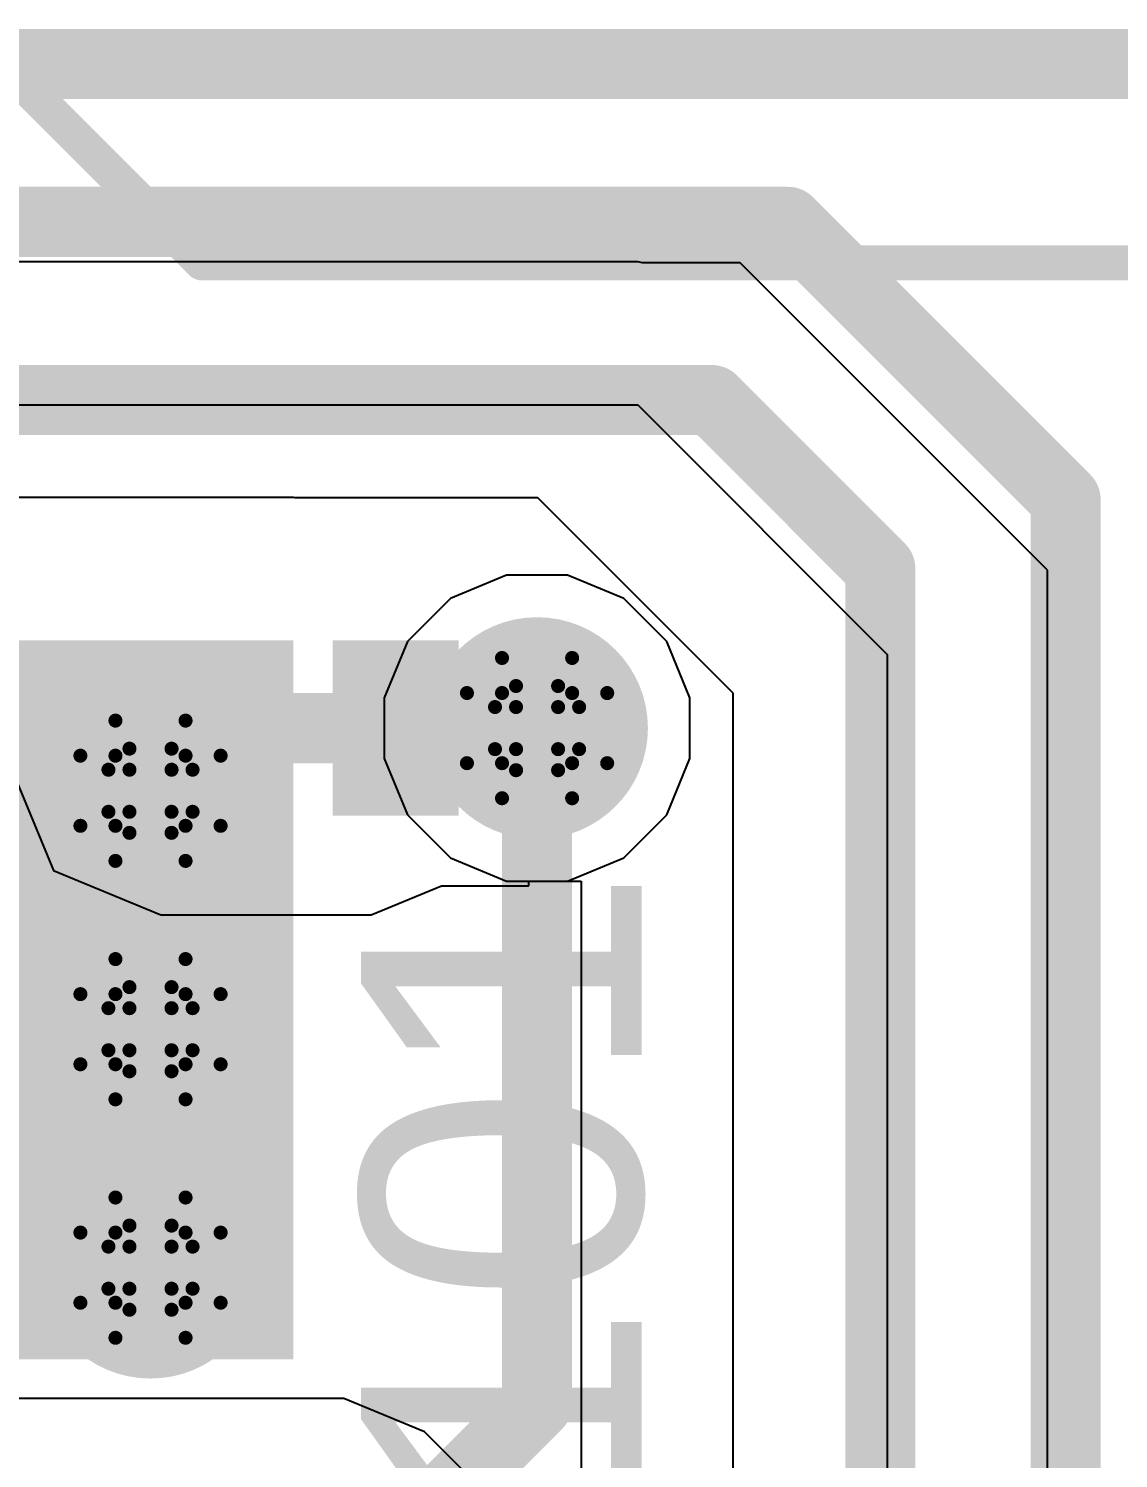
# Model space of a CAD drawing. Header units: inches. Extents: x -4 to 5258, y -4 to 5281.
# Drawn here: x 74.47 to 78.42, y 24.34 to 29.52 of the extents above; entities that cross this region are included whole.
import ezdxf

# ---------------------------------------------------------------- set-up
doc = ezdxf.new("R2010")
doc.units = ezdxf.units.IN
for name, color, linetype in [('Bottom Layer', 5, 'Continuous'), ('Bottom Solder', 6, 'Continuous'), ('Drill Drawing', 1, 'Continuous'), ('Layer 1', 16, 'Continuous'), ('Layer 2', 76, 'Continuous'), ('Top Layer', 1, 'Continuous'), ('Top Overlay', 2, 'Continuous'), ('Top Paste', 8, 'Continuous'), ('Top Solder', 216, 'Continuous'), ('Via Holes', 16, 'Continuous')]:
    doc.layers.add(name, color=color, linetype=linetype)
doc.styles.add('Arial', font='', dxfattribs={"height": 0.2})
doc.styles.get('Arial').set_extended_font_data('Arial')

# ---------------------------------------------------------------- blocks, each defined once
blk = doc.blocks.new('N___T___P___184')
at = {"layer": 'Top Layer'}
for points in [[(-0.6985, -0.3175), (-0.6985, 0.3175), (-0.2413, 0.3175), (-0.2413, -0.3175)], [(0.2413, -0.3175), (0.2413, 0.3175), (0.6985, 0.3175), (0.6985, -0.3175)], [(-0.381, -0.127), (0.381, -0.127), (0.381, 0.127), (-0.381, 0.127)]]:
    blk.add_hatch(color=1, dxfattribs=at).paths.add_polyline_path(points)
at = {"layer": 'Top Paste'}
for points in [[(-0.6985, -0.3175), (-0.6985, 0.3175), (-0.2413, 0.3175), (-0.2413, -0.3175)], [(0.2413, -0.3175), (0.2413, 0.3175), (0.6985, 0.3175), (0.6985, -0.3175)]]:
    blk.add_hatch(color=8, dxfattribs=at).paths.add_polyline_path(points)
blk = doc.blocks.new('SVZ1VM101E09E00RAXXX_261')
at = {"layer": 'Top Overlay'}
for points in [[(-3.302, -2.032, 0.127, 0.127, 0), (-2.032, -3.302, 0.127, 0.127, 0)], [(-2.032, -3.302, 0.127, 0.127, 0), (3.302, -3.302, 0.127, 0.127, 0)]]:
    blk.add_lwpolyline(points, format="xyseb", dxfattribs=at)
blk.add_lwpolyline([(-2.0638, -3.302, 0.0635, 0.0635, 1), (-2.0002, -3.302, 0.0635, 0.0635, 1)], format="xyseb", close=True, dxfattribs=at)
blk.add_lwpolyline([(-2.0638, -3.302, 0.0635, 0.0635, 1), (-2.0002, -3.302, 0.0635, 0.0635, 1)], format="xyseb", close=True, dxfattribs=at)

msp = doc.modelspace()

# ---------------------------------------------------------------- hatches: boundary and pattern name
at = {"layer": 'Bottom Layer'}
h = msp.add_hatch(color=5, dxfattribs=at)
edge = h.paths.add_edge_path()
edge.add_arc((76.3153, 26.9858), 0.3, 0, 360)
h = msp.add_hatch(color=5, dxfattribs=at)
edge = h.paths.add_edge_path()
edge.add_arc((74.9149, 26.7589), 0.3, 0, 360)
h = msp.add_hatch(color=5, dxfattribs=at)
edge = h.paths.add_edge_path()
edge.add_arc((74.9149, 25.8953), 0.3, 0, 360)
h = msp.add_hatch(color=5, dxfattribs=at)
edge = h.paths.add_edge_path()
edge.add_arc((74.9149, 25.0317), 0.3, 0, 360)
at = {"layer": 'Bottom Solder'}
h = msp.add_hatch(color=6, dxfattribs=at)
edge = h.paths.add_edge_path()
edge.add_arc((76.3153, 26.9858), 0.4016, 0, 360)
h = msp.add_hatch(color=6, dxfattribs=at)
edge = h.paths.add_edge_path()
edge.add_arc((74.9149, 26.7589), 0.4016, 0, 360)
h = msp.add_hatch(color=6, dxfattribs=at)
edge = h.paths.add_edge_path()
edge.add_arc((74.9149, 25.8953), 0.4016, 0, 360)
h = msp.add_hatch(color=6, dxfattribs=at)
edge = h.paths.add_edge_path()
edge.add_arc((74.9149, 25.0317), 0.4016, 0, 360)
at = {"layer": 'Layer 1'}
h = msp.add_hatch(color=16, dxfattribs=at)
edge = h.paths.add_edge_path()
edge.add_arc((76.3153, 26.9858), 0.3, 0, 360)
h = msp.add_hatch(color=16, dxfattribs=at)
edge = h.paths.add_edge_path()
edge.add_arc((74.9149, 26.7589), 0.3, 0, 360)
h = msp.add_hatch(color=16, dxfattribs=at)
edge = h.paths.add_edge_path()
edge.add_arc((74.9149, 25.8953), 0.3, 0, 360)
h = msp.add_hatch(color=16, dxfattribs=at)
edge = h.paths.add_edge_path()
edge.add_arc((74.9149, 25.0317), 0.3, 0, 360)
at = {"layer": 'Layer 2'}
h = msp.add_hatch(color=76, dxfattribs=at)
edge = h.paths.add_edge_path()
edge.add_arc((76.3153, 26.9858), 0.3, 0, 360)
h = msp.add_hatch(color=76, dxfattribs=at)
edge = h.paths.add_edge_path()
edge.add_arc((74.9149, 26.7589), 0.3, 0, 360)
h = msp.add_hatch(color=76, dxfattribs=at)
edge = h.paths.add_edge_path()
edge.add_arc((74.9149, 25.8953), 0.3, 0, 360)
h = msp.add_hatch(color=76, dxfattribs=at)
edge = h.paths.add_edge_path()
edge.add_arc((74.9149, 25.0317), 0.3, 0, 360)
at = {"layer": 'Top Layer'}
msp.add_hatch(color=1, dxfattribs=at).paths.add_polyline_path([(75.4327, 27.3033), (70.1927, 27.3033), (70.1927, 24.7002), (75.4327, 24.7002)])
h = msp.add_hatch(color=1, dxfattribs=at)
edge = h.paths.add_edge_path()
edge.add_arc((76.3153, 26.9858), 0.3, 0, 360)
h = msp.add_hatch(color=1, dxfattribs=at)
edge = h.paths.add_edge_path()
edge.add_arc((74.9149, 26.7589), 0.3, 0, 360)
h = msp.add_hatch(color=1, dxfattribs=at)
edge = h.paths.add_edge_path()
edge.add_arc((74.9149, 25.8953), 0.3, 0, 360)
h = msp.add_hatch(color=1, dxfattribs=at)
edge = h.paths.add_edge_path()
edge.add_arc((74.9149, 25.0317), 0.3, 0, 360)
at = {"layer": 'Top Solder'}
h = msp.add_hatch(color=216, dxfattribs=at)
edge = h.paths.add_edge_path()
edge.add_arc((76.3153, 26.9858), 0.4016, 0, 360)
h = msp.add_hatch(color=216, dxfattribs=at)
edge = h.paths.add_edge_path()
edge.add_arc((74.9149, 26.7589), 0.4016, 0, 360)
h = msp.add_hatch(color=216, dxfattribs=at)
edge = h.paths.add_edge_path()
edge.add_arc((74.9149, 25.8953), 0.4016, 0, 360)
h = msp.add_hatch(color=216, dxfattribs=at)
edge = h.paths.add_edge_path()
edge.add_arc((74.9149, 25.0317), 0.4016, 0, 360)
at = {"layer": 'Via Holes'}
h = msp.add_hatch(color=7, dxfattribs=at)
edge = h.paths.add_edge_path()
edge.add_arc((76.3153, 26.9858), 0.15, 0, 360)
h = msp.add_hatch(color=7, dxfattribs=at)
edge = h.paths.add_edge_path()
edge.add_arc((74.9149, 26.7589), 0.15, 0, 360)
h = msp.add_hatch(color=7, dxfattribs=at)
edge = h.paths.add_edge_path()
edge.add_arc((74.9149, 25.8953), 0.15, 0, 360)
h = msp.add_hatch(color=7, dxfattribs=at)
edge = h.paths.add_edge_path()
edge.add_arc((74.9149, 25.0317), 0.15, 0, 360)

# ---------------------------------------------------------------- linework, layer by layer
at = {"layer": 'Bottom Layer'}
for p, q in [((76.2051, 27.5398), (76.0014, 27.4555)), ((76.4255, 27.5398), (76.2051, 27.5398)), ((76.6291, 27.4555), (76.4255, 27.5398)), ((76.0014, 27.4555), (75.8456, 27.2996)), ((76.7849, 27.2996), (76.6291, 27.4555)), ((75.8456, 27.2996), (75.7613, 27.096)), ((76.8693, 27.096), (76.7849, 27.2996)), ((75.7613, 27.096), (75.7613, 26.8756)), ((76.8693, 26.8756), (76.8693, 27.096)), ((75.7613, 26.8756), (75.8456, 26.672)), ((76.7849, 26.672), (76.8693, 26.8756)), ((75.8456, 26.672), (76.0014, 26.5161)), ((76.6291, 26.5161), (76.7849, 26.672)), ((76.0014, 26.5161), (76.2051, 26.4318)), ((76.4255, 26.4318), (76.6291, 26.5161)), ((76.2051, 26.4318), (76.4255, 26.4318))]:
    msp.add_line(p, q, dxfattribs=at)
at = {"layer": 'Drill Drawing'}
for points in [[(76.1883, 27.1128, 0.0508, 0.0508, 0), (76.1883, 27.2398, 0.0508, 0.0508, 0)], [(76.1883, 27.2398, 0.0508, 0.0508, 0), (76.4423, 27.2398, 0.0508, 0.0508, 0)], [(76.4423, 27.1128, 0.0508, 0.0508, 0), (76.4423, 27.2398, 0.0508, 0.0508, 0)], [(76.0613, 26.8588, 0.0508, 0.0508, 0), (76.0613, 27.1128, 0.0508, 0.0508, 0)], [(76.0613, 27.1128, 0.0508, 0.0508, 0), (76.1883, 27.1128, 0.0508, 0.0508, 0)], [(76.2391, 27.062, 0.0508, 0.0508, 0), (76.2391, 27.1382, 0.0508, 0.0508, 0)], [(76.2391, 27.1382, 0.0508, 0.0508, 0), (76.3915, 27.1382, 0.0508, 0.0508, 0)], [(76.3915, 27.062, 0.0508, 0.0508, 0), (76.3915, 27.1382, 0.0508, 0.0508, 0)], [(76.4423, 27.1128, 0.0508, 0.0508, 0), (76.5693, 27.1128, 0.0508, 0.0508, 0)], [(76.5693, 26.8588, 0.0508, 0.0508, 0), (76.5693, 27.1128, 0.0508, 0.0508, 0)], [(76.1629, 26.9096, 0.0508, 0.0508, 0), (76.1629, 27.062, 0.0508, 0.0508, 0)], [(76.1629, 27.062, 0.0508, 0.0508, 0), (76.2391, 27.062, 0.0508, 0.0508, 0)], [(76.3915, 27.062, 0.0508, 0.0508, 0), (76.4677, 27.062, 0.0508, 0.0508, 0)], [(76.4677, 26.9096, 0.0508, 0.0508, 0), (76.4677, 27.062, 0.0508, 0.0508, 0)], [(74.7879, 26.8859, 0.0508, 0.0508, 0), (74.7879, 27.0129, 0.0508, 0.0508, 0)], [(74.7879, 27.0129, 0.0508, 0.0508, 0), (75.0419, 27.0129, 0.0508, 0.0508, 0)], [(75.0419, 26.8859, 0.0508, 0.0508, 0), (75.0419, 27.0129, 0.0508, 0.0508, 0)], [(74.8387, 26.8351, 0.0508, 0.0508, 0), (74.8387, 26.9113, 0.0508, 0.0508, 0)], [(74.8387, 26.9113, 0.0508, 0.0508, 0), (74.9911, 26.9113, 0.0508, 0.0508, 0)], [(74.9911, 26.8351, 0.0508, 0.0508, 0), (74.9911, 26.9113, 0.0508, 0.0508, 0)], [(76.1629, 26.9096, 0.0508, 0.0508, 0), (76.2391, 26.9096, 0.0508, 0.0508, 0)], [(76.2391, 26.8334, 0.0508, 0.0508, 0), (76.2391, 26.9096, 0.0508, 0.0508, 0)], [(76.3915, 26.9096, 0.0508, 0.0508, 0), (76.4677, 26.9096, 0.0508, 0.0508, 0)], [(76.3915, 26.8334, 0.0508, 0.0508, 0), (76.3915, 26.9096, 0.0508, 0.0508, 0)], [(74.6609, 26.6319, 0.0508, 0.0508, 0), (74.6609, 26.8859, 0.0508, 0.0508, 0)], [(74.6609, 26.8859, 0.0508, 0.0508, 0), (74.7879, 26.8859, 0.0508, 0.0508, 0)], [(75.0419, 26.8859, 0.0508, 0.0508, 0), (75.1689, 26.8859, 0.0508, 0.0508, 0)], [(75.1689, 26.6319, 0.0508, 0.0508, 0), (75.1689, 26.8859, 0.0508, 0.0508, 0)], [(76.0613, 26.8588, 0.0508, 0.0508, 0), (76.1883, 26.8588, 0.0508, 0.0508, 0)], [(76.1883, 26.7318, 0.0508, 0.0508, 0), (76.1883, 26.8588, 0.0508, 0.0508, 0)], [(76.4423, 26.8588, 0.0508, 0.0508, 0), (76.5693, 26.8588, 0.0508, 0.0508, 0)], [(76.4423, 26.7318, 0.0508, 0.0508, 0), (76.4423, 26.8588, 0.0508, 0.0508, 0)], [(74.7625, 26.6827, 0.0508, 0.0508, 0), (74.7625, 26.8351, 0.0508, 0.0508, 0)], [(74.7625, 26.8351, 0.0508, 0.0508, 0), (74.8387, 26.8351, 0.0508, 0.0508, 0)], [(74.9911, 26.8351, 0.0508, 0.0508, 0), (75.0673, 26.8351, 0.0508, 0.0508, 0)], [(75.0673, 26.6827, 0.0508, 0.0508, 0), (75.0673, 26.8351, 0.0508, 0.0508, 0)], [(76.2391, 26.8334, 0.0508, 0.0508, 0), (76.3915, 26.8334, 0.0508, 0.0508, 0)], [(76.1883, 26.7318, 0.0508, 0.0508, 0), (76.4423, 26.7318, 0.0508, 0.0508, 0)], [(74.7625, 26.6827, 0.0508, 0.0508, 0), (74.8387, 26.6827, 0.0508, 0.0508, 0)], [(74.8387, 26.6065, 0.0508, 0.0508, 0), (74.8387, 26.6827, 0.0508, 0.0508, 0)], [(74.9911, 26.6827, 0.0508, 0.0508, 0), (75.0673, 26.6827, 0.0508, 0.0508, 0)], [(74.9911, 26.6065, 0.0508, 0.0508, 0), (74.9911, 26.6827, 0.0508, 0.0508, 0)], [(74.6609, 26.6319, 0.0508, 0.0508, 0), (74.7879, 26.6319, 0.0508, 0.0508, 0)], [(74.7879, 26.5049, 0.0508, 0.0508, 0), (74.7879, 26.6319, 0.0508, 0.0508, 0)], [(74.8387, 26.6065, 0.0508, 0.0508, 0), (74.9911, 26.6065, 0.0508, 0.0508, 0)], [(75.0419, 26.6319, 0.0508, 0.0508, 0), (75.1689, 26.6319, 0.0508, 0.0508, 0)], [(75.0419, 26.5049, 0.0508, 0.0508, 0), (75.0419, 26.6319, 0.0508, 0.0508, 0)], [(74.7879, 26.5049, 0.0508, 0.0508, 0), (75.0419, 26.5049, 0.0508, 0.0508, 0)], [(74.7879, 26.0223, 0.0508, 0.0508, 0), (74.7879, 26.1493, 0.0508, 0.0508, 0)], [(74.7879, 26.1493, 0.0508, 0.0508, 0), (75.0419, 26.1493, 0.0508, 0.0508, 0)], [(75.0419, 26.0223, 0.0508, 0.0508, 0), (75.0419, 26.1493, 0.0508, 0.0508, 0)], [(74.6609, 25.7683, 0.0508, 0.0508, 0), (74.6609, 26.0223, 0.0508, 0.0508, 0)], [(74.6609, 26.0223, 0.0508, 0.0508, 0), (74.7879, 26.0223, 0.0508, 0.0508, 0)], [(74.8387, 25.9715, 0.0508, 0.0508, 0), (74.8387, 26.0477, 0.0508, 0.0508, 0)], [(74.8387, 26.0477, 0.0508, 0.0508, 0), (74.9911, 26.0477, 0.0508, 0.0508, 0)], [(74.9911, 25.9715, 0.0508, 0.0508, 0), (74.9911, 26.0477, 0.0508, 0.0508, 0)], [(75.0419, 26.0223, 0.0508, 0.0508, 0), (75.1689, 26.0223, 0.0508, 0.0508, 0)], [(75.1689, 25.7683, 0.0508, 0.0508, 0), (75.1689, 26.0223, 0.0508, 0.0508, 0)], [(74.7625, 25.8191, 0.0508, 0.0508, 0), (74.7625, 25.9715, 0.0508, 0.0508, 0)], [(74.7625, 25.9715, 0.0508, 0.0508, 0), (74.8387, 25.9715, 0.0508, 0.0508, 0)], [(74.9911, 25.9715, 0.0508, 0.0508, 0), (75.0673, 25.9715, 0.0508, 0.0508, 0)], [(75.0673, 25.8191, 0.0508, 0.0508, 0), (75.0673, 25.9715, 0.0508, 0.0508, 0)], [(74.7625, 25.8191, 0.0508, 0.0508, 0), (74.8387, 25.8191, 0.0508, 0.0508, 0)], [(74.8387, 25.7429, 0.0508, 0.0508, 0), (74.8387, 25.8191, 0.0508, 0.0508, 0)], [(74.9911, 25.8191, 0.0508, 0.0508, 0), (75.0673, 25.8191, 0.0508, 0.0508, 0)], [(74.9911, 25.7429, 0.0508, 0.0508, 0), (74.9911, 25.8191, 0.0508, 0.0508, 0)], [(74.6609, 25.7683, 0.0508, 0.0508, 0), (74.7879, 25.7683, 0.0508, 0.0508, 0)], [(74.7879, 25.6413, 0.0508, 0.0508, 0), (74.7879, 25.7683, 0.0508, 0.0508, 0)], [(75.0419, 25.7683, 0.0508, 0.0508, 0), (75.1689, 25.7683, 0.0508, 0.0508, 0)], [(75.0419, 25.6413, 0.0508, 0.0508, 0), (75.0419, 25.7683, 0.0508, 0.0508, 0)], [(74.8387, 25.7429, 0.0508, 0.0508, 0), (74.9911, 25.7429, 0.0508, 0.0508, 0)], [(74.7879, 25.6413, 0.0508, 0.0508, 0), (75.0419, 25.6413, 0.0508, 0.0508, 0)], [(74.7879, 25.1587, 0.0508, 0.0508, 0), (74.7879, 25.2857, 0.0508, 0.0508, 0)], [(74.7879, 25.2857, 0.0508, 0.0508, 0), (75.0419, 25.2857, 0.0508, 0.0508, 0)], [(75.0419, 25.1587, 0.0508, 0.0508, 0), (75.0419, 25.2857, 0.0508, 0.0508, 0)], [(74.6609, 24.9047, 0.0508, 0.0508, 0), (74.6609, 25.1587, 0.0508, 0.0508, 0)], [(74.6609, 25.1587, 0.0508, 0.0508, 0), (74.7879, 25.1587, 0.0508, 0.0508, 0)], [(74.8387, 25.1079, 0.0508, 0.0508, 0), (74.8387, 25.1841, 0.0508, 0.0508, 0)], [(74.8387, 25.1841, 0.0508, 0.0508, 0), (74.9911, 25.1841, 0.0508, 0.0508, 0)], [(74.9911, 25.1079, 0.0508, 0.0508, 0), (74.9911, 25.1841, 0.0508, 0.0508, 0)], [(75.0419, 25.1587, 0.0508, 0.0508, 0), (75.1689, 25.1587, 0.0508, 0.0508, 0)], [(75.1689, 24.9047, 0.0508, 0.0508, 0), (75.1689, 25.1587, 0.0508, 0.0508, 0)], [(74.7625, 24.9555, 0.0508, 0.0508, 0), (74.7625, 25.1079, 0.0508, 0.0508, 0)], [(74.7625, 25.1079, 0.0508, 0.0508, 0), (74.8387, 25.1079, 0.0508, 0.0508, 0)], [(74.9911, 25.1079, 0.0508, 0.0508, 0), (75.0673, 25.1079, 0.0508, 0.0508, 0)], [(75.0673, 24.9555, 0.0508, 0.0508, 0), (75.0673, 25.1079, 0.0508, 0.0508, 0)], [(74.7625, 24.9555, 0.0508, 0.0508, 0), (74.8387, 24.9555, 0.0508, 0.0508, 0)], [(74.8387, 24.8793, 0.0508, 0.0508, 0), (74.8387, 24.9555, 0.0508, 0.0508, 0)], [(74.9911, 24.9555, 0.0508, 0.0508, 0), (75.0673, 24.9555, 0.0508, 0.0508, 0)], [(74.9911, 24.8793, 0.0508, 0.0508, 0), (74.9911, 24.9555, 0.0508, 0.0508, 0)], [(74.6609, 24.9047, 0.0508, 0.0508, 0), (74.7879, 24.9047, 0.0508, 0.0508, 0)], [(74.7879, 24.7777, 0.0508, 0.0508, 0), (74.7879, 24.9047, 0.0508, 0.0508, 0)], [(75.0419, 24.9047, 0.0508, 0.0508, 0), (75.1689, 24.9047, 0.0508, 0.0508, 0)], [(75.0419, 24.7777, 0.0508, 0.0508, 0), (75.0419, 24.9047, 0.0508, 0.0508, 0)], [(74.8387, 24.8793, 0.0508, 0.0508, 0), (74.9911, 24.8793, 0.0508, 0.0508, 0)], [(74.7879, 24.7777, 0.0508, 0.0508, 0), (75.0419, 24.7777, 0.0508, 0.0508, 0)]]:
    msp.add_lwpolyline(points, format="xyseb", dxfattribs=at)
for points in [[(76.1756, 27.2398, 0.0254, 0.0254, 1), (76.201, 27.2398, 0.0254, 0.0254, 1)], [(76.1756, 27.2398, 0.0254, 0.0254, 1), (76.201, 27.2398, 0.0254, 0.0254, 1)], [(76.4296, 27.2398, 0.0254, 0.0254, 1), (76.455, 27.2398, 0.0254, 0.0254, 1)], [(76.4296, 27.2398, 0.0254, 0.0254, 1), (76.455, 27.2398, 0.0254, 0.0254, 1)], [(76.0486, 27.1128, 0.0254, 0.0254, 1), (76.074, 27.1128, 0.0254, 0.0254, 1)], [(76.0486, 27.1128, 0.0254, 0.0254, 1), (76.074, 27.1128, 0.0254, 0.0254, 1)], [(76.1756, 27.1128, 0.0254, 0.0254, 1), (76.201, 27.1128, 0.0254, 0.0254, 1)], [(76.1756, 27.1128, 0.0254, 0.0254, 1), (76.201, 27.1128, 0.0254, 0.0254, 1)], [(76.2264, 27.1382, 0.0254, 0.0254, 1), (76.2518, 27.1382, 0.0254, 0.0254, 1)], [(76.2264, 27.1382, 0.0254, 0.0254, 1), (76.2518, 27.1382, 0.0254, 0.0254, 1)], [(76.3788, 27.1382, 0.0254, 0.0254, 1), (76.4042, 27.1382, 0.0254, 0.0254, 1)], [(76.3788, 27.1382, 0.0254, 0.0254, 1), (76.4042, 27.1382, 0.0254, 0.0254, 1)], [(76.4296, 27.1128, 0.0254, 0.0254, 1), (76.455, 27.1128, 0.0254, 0.0254, 1)], [(76.4296, 27.1128, 0.0254, 0.0254, 1), (76.455, 27.1128, 0.0254, 0.0254, 1)], [(76.5566, 27.1128, 0.0254, 0.0254, 1), (76.582, 27.1128, 0.0254, 0.0254, 1)], [(76.5566, 27.1128, 0.0254, 0.0254, 1), (76.582, 27.1128, 0.0254, 0.0254, 1)], [(76.1502, 27.062, 0.0254, 0.0254, 1), (76.1756, 27.062, 0.0254, 0.0254, 1)], [(76.1502, 27.062, 0.0254, 0.0254, 1), (76.1756, 27.062, 0.0254, 0.0254, 1)], [(76.2264, 27.062, 0.0254, 0.0254, 1), (76.2518, 27.062, 0.0254, 0.0254, 1)], [(76.2264, 27.062, 0.0254, 0.0254, 1), (76.2518, 27.062, 0.0254, 0.0254, 1)], [(76.3788, 27.062, 0.0254, 0.0254, 1), (76.4042, 27.062, 0.0254, 0.0254, 1)], [(76.3788, 27.062, 0.0254, 0.0254, 1), (76.4042, 27.062, 0.0254, 0.0254, 1)], [(76.455, 27.062, 0.0254, 0.0254, 1), (76.4804, 27.062, 0.0254, 0.0254, 1)], [(76.455, 27.062, 0.0254, 0.0254, 1), (76.4804, 27.062, 0.0254, 0.0254, 1)], [(74.7752, 27.0129, 0.0254, 0.0254, 1), (74.8006, 27.0129, 0.0254, 0.0254, 1)], [(74.7752, 27.0129, 0.0254, 0.0254, 1), (74.8006, 27.0129, 0.0254, 0.0254, 1)], [(75.0292, 27.0129, 0.0254, 0.0254, 1), (75.0546, 27.0129, 0.0254, 0.0254, 1)], [(75.0292, 27.0129, 0.0254, 0.0254, 1), (75.0546, 27.0129, 0.0254, 0.0254, 1)], [(74.826, 26.9113, 0.0254, 0.0254, 1), (74.8514, 26.9113, 0.0254, 0.0254, 1)], [(74.826, 26.9113, 0.0254, 0.0254, 1), (74.8514, 26.9113, 0.0254, 0.0254, 1)], [(74.9784, 26.9113, 0.0254, 0.0254, 1), (75.0038, 26.9113, 0.0254, 0.0254, 1)], [(74.9784, 26.9113, 0.0254, 0.0254, 1), (75.0038, 26.9113, 0.0254, 0.0254, 1)], [(76.1502, 26.9096, 0.0254, 0.0254, 1), (76.1756, 26.9096, 0.0254, 0.0254, 1)], [(76.1502, 26.9096, 0.0254, 0.0254, 1), (76.1756, 26.9096, 0.0254, 0.0254, 1)], [(76.2264, 26.9096, 0.0254, 0.0254, 1), (76.2518, 26.9096, 0.0254, 0.0254, 1)], [(76.2264, 26.9096, 0.0254, 0.0254, 1), (76.2518, 26.9096, 0.0254, 0.0254, 1)], [(76.3788, 26.9096, 0.0254, 0.0254, 1), (76.4042, 26.9096, 0.0254, 0.0254, 1)], [(76.3788, 26.9096, 0.0254, 0.0254, 1), (76.4042, 26.9096, 0.0254, 0.0254, 1)], [(76.455, 26.9096, 0.0254, 0.0254, 1), (76.4804, 26.9096, 0.0254, 0.0254, 1)], [(76.455, 26.9096, 0.0254, 0.0254, 1), (76.4804, 26.9096, 0.0254, 0.0254, 1)], [(74.6482, 26.8859, 0.0254, 0.0254, 1), (74.6736, 26.8859, 0.0254, 0.0254, 1)], [(74.6482, 26.8859, 0.0254, 0.0254, 1), (74.6736, 26.8859, 0.0254, 0.0254, 1)], [(74.7752, 26.8859, 0.0254, 0.0254, 1), (74.8006, 26.8859, 0.0254, 0.0254, 1)], [(74.7752, 26.8859, 0.0254, 0.0254, 1), (74.8006, 26.8859, 0.0254, 0.0254, 1)], [(75.0292, 26.8859, 0.0254, 0.0254, 1), (75.0546, 26.8859, 0.0254, 0.0254, 1)], [(75.0292, 26.8859, 0.0254, 0.0254, 1), (75.0546, 26.8859, 0.0254, 0.0254, 1)], [(75.1562, 26.8859, 0.0254, 0.0254, 1), (75.1816, 26.8859, 0.0254, 0.0254, 1)], [(75.1562, 26.8859, 0.0254, 0.0254, 1), (75.1816, 26.8859, 0.0254, 0.0254, 1)], [(76.0486, 26.8588, 0.0254, 0.0254, 1), (76.074, 26.8588, 0.0254, 0.0254, 1)], [(76.0486, 26.8588, 0.0254, 0.0254, 1), (76.074, 26.8588, 0.0254, 0.0254, 1)], [(76.1756, 26.8588, 0.0254, 0.0254, 1), (76.201, 26.8588, 0.0254, 0.0254, 1)], [(76.1756, 26.8588, 0.0254, 0.0254, 1), (76.201, 26.8588, 0.0254, 0.0254, 1)], [(76.4296, 26.8588, 0.0254, 0.0254, 1), (76.455, 26.8588, 0.0254, 0.0254, 1)], [(76.4296, 26.8588, 0.0254, 0.0254, 1), (76.455, 26.8588, 0.0254, 0.0254, 1)], [(76.5566, 26.8588, 0.0254, 0.0254, 1), (76.582, 26.8588, 0.0254, 0.0254, 1)], [(76.5566, 26.8588, 0.0254, 0.0254, 1), (76.582, 26.8588, 0.0254, 0.0254, 1)], [(74.7498, 26.8351, 0.0254, 0.0254, 1), (74.7752, 26.8351, 0.0254, 0.0254, 1)], [(74.7498, 26.8351, 0.0254, 0.0254, 1), (74.7752, 26.8351, 0.0254, 0.0254, 1)], [(74.826, 26.8351, 0.0254, 0.0254, 1), (74.8514, 26.8351, 0.0254, 0.0254, 1)], [(74.826, 26.8351, 0.0254, 0.0254, 1), (74.8514, 26.8351, 0.0254, 0.0254, 1)], [(74.9784, 26.8351, 0.0254, 0.0254, 1), (75.0038, 26.8351, 0.0254, 0.0254, 1)], [(74.9784, 26.8351, 0.0254, 0.0254, 1), (75.0038, 26.8351, 0.0254, 0.0254, 1)], [(75.0546, 26.8351, 0.0254, 0.0254, 1), (75.08, 26.8351, 0.0254, 0.0254, 1)], [(75.0546, 26.8351, 0.0254, 0.0254, 1), (75.08, 26.8351, 0.0254, 0.0254, 1)], [(76.2264, 26.8334, 0.0254, 0.0254, 1), (76.2518, 26.8334, 0.0254, 0.0254, 1)], [(76.2264, 26.8334, 0.0254, 0.0254, 1), (76.2518, 26.8334, 0.0254, 0.0254, 1)], [(76.3788, 26.8334, 0.0254, 0.0254, 1), (76.4042, 26.8334, 0.0254, 0.0254, 1)], [(76.3788, 26.8334, 0.0254, 0.0254, 1), (76.4042, 26.8334, 0.0254, 0.0254, 1)], [(76.1756, 26.7318, 0.0254, 0.0254, 1), (76.201, 26.7318, 0.0254, 0.0254, 1)], [(76.1756, 26.7318, 0.0254, 0.0254, 1), (76.201, 26.7318, 0.0254, 0.0254, 1)], [(76.4296, 26.7318, 0.0254, 0.0254, 1), (76.455, 26.7318, 0.0254, 0.0254, 1)], [(76.4296, 26.7318, 0.0254, 0.0254, 1), (76.455, 26.7318, 0.0254, 0.0254, 1)], [(74.7498, 26.6827, 0.0254, 0.0254, 1), (74.7752, 26.6827, 0.0254, 0.0254, 1)], [(74.7498, 26.6827, 0.0254, 0.0254, 1), (74.7752, 26.6827, 0.0254, 0.0254, 1)], [(74.826, 26.6827, 0.0254, 0.0254, 1), (74.8514, 26.6827, 0.0254, 0.0254, 1)], [(74.826, 26.6827, 0.0254, 0.0254, 1), (74.8514, 26.6827, 0.0254, 0.0254, 1)], [(74.9784, 26.6827, 0.0254, 0.0254, 1), (75.0038, 26.6827, 0.0254, 0.0254, 1)], [(74.9784, 26.6827, 0.0254, 0.0254, 1), (75.0038, 26.6827, 0.0254, 0.0254, 1)], [(75.0546, 26.6827, 0.0254, 0.0254, 1), (75.08, 26.6827, 0.0254, 0.0254, 1)], [(75.0546, 26.6827, 0.0254, 0.0254, 1), (75.08, 26.6827, 0.0254, 0.0254, 1)], [(74.6482, 26.6319, 0.0254, 0.0254, 1), (74.6736, 26.6319, 0.0254, 0.0254, 1)], [(74.6482, 26.6319, 0.0254, 0.0254, 1), (74.6736, 26.6319, 0.0254, 0.0254, 1)], [(74.7752, 26.6319, 0.0254, 0.0254, 1), (74.8006, 26.6319, 0.0254, 0.0254, 1)], [(74.7752, 26.6319, 0.0254, 0.0254, 1), (74.8006, 26.6319, 0.0254, 0.0254, 1)], [(74.826, 26.6065, 0.0254, 0.0254, 1), (74.8514, 26.6065, 0.0254, 0.0254, 1)], [(74.826, 26.6065, 0.0254, 0.0254, 1), (74.8514, 26.6065, 0.0254, 0.0254, 1)], [(74.9784, 26.6065, 0.0254, 0.0254, 1), (75.0038, 26.6065, 0.0254, 0.0254, 1)], [(74.9784, 26.6065, 0.0254, 0.0254, 1), (75.0038, 26.6065, 0.0254, 0.0254, 1)], [(75.0292, 26.6319, 0.0254, 0.0254, 1), (75.0546, 26.6319, 0.0254, 0.0254, 1)], [(75.0292, 26.6319, 0.0254, 0.0254, 1), (75.0546, 26.6319, 0.0254, 0.0254, 1)], [(75.1562, 26.6319, 0.0254, 0.0254, 1), (75.1816, 26.6319, 0.0254, 0.0254, 1)], [(75.1562, 26.6319, 0.0254, 0.0254, 1), (75.1816, 26.6319, 0.0254, 0.0254, 1)], [(74.7752, 26.5049, 0.0254, 0.0254, 1), (74.8006, 26.5049, 0.0254, 0.0254, 1)], [(74.7752, 26.5049, 0.0254, 0.0254, 1), (74.8006, 26.5049, 0.0254, 0.0254, 1)], [(75.0292, 26.5049, 0.0254, 0.0254, 1), (75.0546, 26.5049, 0.0254, 0.0254, 1)], [(75.0292, 26.5049, 0.0254, 0.0254, 1), (75.0546, 26.5049, 0.0254, 0.0254, 1)], [(74.7752, 26.1493, 0.0254, 0.0254, 1), (74.8006, 26.1493, 0.0254, 0.0254, 1)], [(74.7752, 26.1493, 0.0254, 0.0254, 1), (74.8006, 26.1493, 0.0254, 0.0254, 1)], [(75.0292, 26.1493, 0.0254, 0.0254, 1), (75.0546, 26.1493, 0.0254, 0.0254, 1)], [(75.0292, 26.1493, 0.0254, 0.0254, 1), (75.0546, 26.1493, 0.0254, 0.0254, 1)], [(74.6482, 26.0223, 0.0254, 0.0254, 1), (74.6736, 26.0223, 0.0254, 0.0254, 1)], [(74.6482, 26.0223, 0.0254, 0.0254, 1), (74.6736, 26.0223, 0.0254, 0.0254, 1)], [(74.7752, 26.0223, 0.0254, 0.0254, 1), (74.8006, 26.0223, 0.0254, 0.0254, 1)], [(74.7752, 26.0223, 0.0254, 0.0254, 1), (74.8006, 26.0223, 0.0254, 0.0254, 1)], [(74.826, 26.0477, 0.0254, 0.0254, 1), (74.8514, 26.0477, 0.0254, 0.0254, 1)], [(74.826, 26.0477, 0.0254, 0.0254, 1), (74.8514, 26.0477, 0.0254, 0.0254, 1)], [(74.9784, 26.0477, 0.0254, 0.0254, 1), (75.0038, 26.0477, 0.0254, 0.0254, 1)], [(74.9784, 26.0477, 0.0254, 0.0254, 1), (75.0038, 26.0477, 0.0254, 0.0254, 1)], [(75.0292, 26.0223, 0.0254, 0.0254, 1), (75.0546, 26.0223, 0.0254, 0.0254, 1)], [(75.0292, 26.0223, 0.0254, 0.0254, 1), (75.0546, 26.0223, 0.0254, 0.0254, 1)], [(75.1562, 26.0223, 0.0254, 0.0254, 1), (75.1816, 26.0223, 0.0254, 0.0254, 1)], [(75.1562, 26.0223, 0.0254, 0.0254, 1), (75.1816, 26.0223, 0.0254, 0.0254, 1)], [(74.7498, 25.9715, 0.0254, 0.0254, 1), (74.7752, 25.9715, 0.0254, 0.0254, 1)], [(74.7498, 25.9715, 0.0254, 0.0254, 1), (74.7752, 25.9715, 0.0254, 0.0254, 1)], [(74.826, 25.9715, 0.0254, 0.0254, 1), (74.8514, 25.9715, 0.0254, 0.0254, 1)], [(74.826, 25.9715, 0.0254, 0.0254, 1), (74.8514, 25.9715, 0.0254, 0.0254, 1)], [(74.9784, 25.9715, 0.0254, 0.0254, 1), (75.0038, 25.9715, 0.0254, 0.0254, 1)], [(74.9784, 25.9715, 0.0254, 0.0254, 1), (75.0038, 25.9715, 0.0254, 0.0254, 1)], [(75.0546, 25.9715, 0.0254, 0.0254, 1), (75.08, 25.9715, 0.0254, 0.0254, 1)], [(75.0546, 25.9715, 0.0254, 0.0254, 1), (75.08, 25.9715, 0.0254, 0.0254, 1)], [(74.7498, 25.8191, 0.0254, 0.0254, 1), (74.7752, 25.8191, 0.0254, 0.0254, 1)], [(74.7498, 25.8191, 0.0254, 0.0254, 1), (74.7752, 25.8191, 0.0254, 0.0254, 1)], [(74.826, 25.8191, 0.0254, 0.0254, 1), (74.8514, 25.8191, 0.0254, 0.0254, 1)], [(74.826, 25.8191, 0.0254, 0.0254, 1), (74.8514, 25.8191, 0.0254, 0.0254, 1)], [(74.9784, 25.8191, 0.0254, 0.0254, 1), (75.0038, 25.8191, 0.0254, 0.0254, 1)], [(74.9784, 25.8191, 0.0254, 0.0254, 1), (75.0038, 25.8191, 0.0254, 0.0254, 1)], [(75.0546, 25.8191, 0.0254, 0.0254, 1), (75.08, 25.8191, 0.0254, 0.0254, 1)], [(75.0546, 25.8191, 0.0254, 0.0254, 1), (75.08, 25.8191, 0.0254, 0.0254, 1)], [(74.6482, 25.7683, 0.0254, 0.0254, 1), (74.6736, 25.7683, 0.0254, 0.0254, 1)], [(74.6482, 25.7683, 0.0254, 0.0254, 1), (74.6736, 25.7683, 0.0254, 0.0254, 1)], [(74.7752, 25.7683, 0.0254, 0.0254, 1), (74.8006, 25.7683, 0.0254, 0.0254, 1)], [(74.7752, 25.7683, 0.0254, 0.0254, 1), (74.8006, 25.7683, 0.0254, 0.0254, 1)], [(75.0292, 25.7683, 0.0254, 0.0254, 1), (75.0546, 25.7683, 0.0254, 0.0254, 1)], [(75.0292, 25.7683, 0.0254, 0.0254, 1), (75.0546, 25.7683, 0.0254, 0.0254, 1)], [(75.1562, 25.7683, 0.0254, 0.0254, 1), (75.1816, 25.7683, 0.0254, 0.0254, 1)], [(75.1562, 25.7683, 0.0254, 0.0254, 1), (75.1816, 25.7683, 0.0254, 0.0254, 1)], [(74.826, 25.7429, 0.0254, 0.0254, 1), (74.8514, 25.7429, 0.0254, 0.0254, 1)], [(74.826, 25.7429, 0.0254, 0.0254, 1), (74.8514, 25.7429, 0.0254, 0.0254, 1)], [(74.9784, 25.7429, 0.0254, 0.0254, 1), (75.0038, 25.7429, 0.0254, 0.0254, 1)], [(74.9784, 25.7429, 0.0254, 0.0254, 1), (75.0038, 25.7429, 0.0254, 0.0254, 1)], [(74.7752, 25.6413, 0.0254, 0.0254, 1), (74.8006, 25.6413, 0.0254, 0.0254, 1)], [(74.7752, 25.6413, 0.0254, 0.0254, 1), (74.8006, 25.6413, 0.0254, 0.0254, 1)], [(75.0292, 25.6413, 0.0254, 0.0254, 1), (75.0546, 25.6413, 0.0254, 0.0254, 1)], [(75.0292, 25.6413, 0.0254, 0.0254, 1), (75.0546, 25.6413, 0.0254, 0.0254, 1)], [(74.7752, 25.2857, 0.0254, 0.0254, 1), (74.8006, 25.2857, 0.0254, 0.0254, 1)], [(74.7752, 25.2857, 0.0254, 0.0254, 1), (74.8006, 25.2857, 0.0254, 0.0254, 1)], [(75.0292, 25.2857, 0.0254, 0.0254, 1), (75.0546, 25.2857, 0.0254, 0.0254, 1)], [(75.0292, 25.2857, 0.0254, 0.0254, 1), (75.0546, 25.2857, 0.0254, 0.0254, 1)], [(74.6482, 25.1587, 0.0254, 0.0254, 1), (74.6736, 25.1587, 0.0254, 0.0254, 1)], [(74.6482, 25.1587, 0.0254, 0.0254, 1), (74.6736, 25.1587, 0.0254, 0.0254, 1)], [(74.7752, 25.1587, 0.0254, 0.0254, 1), (74.8006, 25.1587, 0.0254, 0.0254, 1)], [(74.7752, 25.1587, 0.0254, 0.0254, 1), (74.8006, 25.1587, 0.0254, 0.0254, 1)], [(74.826, 25.1841, 0.0254, 0.0254, 1), (74.8514, 25.1841, 0.0254, 0.0254, 1)], [(74.826, 25.1841, 0.0254, 0.0254, 1), (74.8514, 25.1841, 0.0254, 0.0254, 1)], [(74.9784, 25.1841, 0.0254, 0.0254, 1), (75.0038, 25.1841, 0.0254, 0.0254, 1)], [(74.9784, 25.1841, 0.0254, 0.0254, 1), (75.0038, 25.1841, 0.0254, 0.0254, 1)], [(75.0292, 25.1587, 0.0254, 0.0254, 1), (75.0546, 25.1587, 0.0254, 0.0254, 1)], [(75.0292, 25.1587, 0.0254, 0.0254, 1), (75.0546, 25.1587, 0.0254, 0.0254, 1)], [(75.1562, 25.1587, 0.0254, 0.0254, 1), (75.1816, 25.1587, 0.0254, 0.0254, 1)], [(75.1562, 25.1587, 0.0254, 0.0254, 1), (75.1816, 25.1587, 0.0254, 0.0254, 1)], [(74.7498, 25.1079, 0.0254, 0.0254, 1), (74.7752, 25.1079, 0.0254, 0.0254, 1)], [(74.7498, 25.1079, 0.0254, 0.0254, 1), (74.7752, 25.1079, 0.0254, 0.0254, 1)], [(74.826, 25.1079, 0.0254, 0.0254, 1), (74.8514, 25.1079, 0.0254, 0.0254, 1)], [(74.826, 25.1079, 0.0254, 0.0254, 1), (74.8514, 25.1079, 0.0254, 0.0254, 1)], [(74.9784, 25.1079, 0.0254, 0.0254, 1), (75.0038, 25.1079, 0.0254, 0.0254, 1)], [(74.9784, 25.1079, 0.0254, 0.0254, 1), (75.0038, 25.1079, 0.0254, 0.0254, 1)], [(75.0546, 25.1079, 0.0254, 0.0254, 1), (75.08, 25.1079, 0.0254, 0.0254, 1)], [(75.0546, 25.1079, 0.0254, 0.0254, 1), (75.08, 25.1079, 0.0254, 0.0254, 1)], [(74.7498, 24.9555, 0.0254, 0.0254, 1), (74.7752, 24.9555, 0.0254, 0.0254, 1)], [(74.7498, 24.9555, 0.0254, 0.0254, 1), (74.7752, 24.9555, 0.0254, 0.0254, 1)], [(74.826, 24.9555, 0.0254, 0.0254, 1), (74.8514, 24.9555, 0.0254, 0.0254, 1)], [(74.826, 24.9555, 0.0254, 0.0254, 1), (74.8514, 24.9555, 0.0254, 0.0254, 1)], [(74.9784, 24.9555, 0.0254, 0.0254, 1), (75.0038, 24.9555, 0.0254, 0.0254, 1)], [(74.9784, 24.9555, 0.0254, 0.0254, 1), (75.0038, 24.9555, 0.0254, 0.0254, 1)], [(75.0546, 24.9555, 0.0254, 0.0254, 1), (75.08, 24.9555, 0.0254, 0.0254, 1)], [(75.0546, 24.9555, 0.0254, 0.0254, 1), (75.08, 24.9555, 0.0254, 0.0254, 1)], [(74.6482, 24.9047, 0.0254, 0.0254, 1), (74.6736, 24.9047, 0.0254, 0.0254, 1)], [(74.6482, 24.9047, 0.0254, 0.0254, 1), (74.6736, 24.9047, 0.0254, 0.0254, 1)], [(74.7752, 24.9047, 0.0254, 0.0254, 1), (74.8006, 24.9047, 0.0254, 0.0254, 1)], [(74.7752, 24.9047, 0.0254, 0.0254, 1), (74.8006, 24.9047, 0.0254, 0.0254, 1)], [(75.0292, 24.9047, 0.0254, 0.0254, 1), (75.0546, 24.9047, 0.0254, 0.0254, 1)], [(75.0292, 24.9047, 0.0254, 0.0254, 1), (75.0546, 24.9047, 0.0254, 0.0254, 1)], [(75.1562, 24.9047, 0.0254, 0.0254, 1), (75.1816, 24.9047, 0.0254, 0.0254, 1)], [(75.1562, 24.9047, 0.0254, 0.0254, 1), (75.1816, 24.9047, 0.0254, 0.0254, 1)], [(74.826, 24.8793, 0.0254, 0.0254, 1), (74.8514, 24.8793, 0.0254, 0.0254, 1)], [(74.826, 24.8793, 0.0254, 0.0254, 1), (74.8514, 24.8793, 0.0254, 0.0254, 1)], [(74.9784, 24.8793, 0.0254, 0.0254, 1), (75.0038, 24.8793, 0.0254, 0.0254, 1)], [(74.9784, 24.8793, 0.0254, 0.0254, 1), (75.0038, 24.8793, 0.0254, 0.0254, 1)], [(74.7752, 24.7777, 0.0254, 0.0254, 1), (74.8006, 24.7777, 0.0254, 0.0254, 1)], [(74.7752, 24.7777, 0.0254, 0.0254, 1), (74.8006, 24.7777, 0.0254, 0.0254, 1)], [(75.0292, 24.7777, 0.0254, 0.0254, 1), (75.0546, 24.7777, 0.0254, 0.0254, 1)], [(75.0292, 24.7777, 0.0254, 0.0254, 1), (75.0546, 24.7777, 0.0254, 0.0254, 1)]]:
    msp.add_lwpolyline(points, format="xyseb", close=True, dxfattribs=at)
at = {"layer": 'Layer 1'}
for p, q in [((76.2051, 27.5398), (76.0014, 27.4555)), ((76.4255, 27.5398), (76.2051, 27.5398)), ((76.6291, 27.4555), (76.4255, 27.5398)), ((76.0014, 27.4555), (75.8456, 27.2996)), ((76.7849, 27.2996), (76.6291, 27.4555)), ((75.8456, 27.2996), (75.7613, 27.096)), ((76.8693, 27.096), (76.7849, 27.2996)), ((75.7613, 27.096), (75.7613, 26.8756)), ((76.8693, 26.8756), (76.8693, 27.096)), ((75.7613, 26.8756), (75.8456, 26.672)), ((76.7849, 26.672), (76.8693, 26.8756)), ((75.8456, 26.672), (76.0014, 26.5161)), ((76.6291, 26.5161), (76.7849, 26.672)), ((76.0014, 26.5161), (76.2051, 26.4318)), ((76.4255, 26.4318), (76.6291, 26.5161)), ((76.2051, 26.4318), (76.4255, 26.4318))]:
    msp.add_line(p, q, dxfattribs=at)
at = {"layer": 'Layer 2'}
for points in [[(53.0426, 29.391, 0.254, 0.254, 0), (116.0246, 29.391, 0.254, 0.254, 0)], [(69.4635, 28.8191, 0.254, 0.254, 0), (77.2246, 28.8191, 0.254, 0.254, 0)], [(77.2246, 28.8191, 0.254, 0.254, 0), (78.2299, 27.8139, 0.254, 0.254, 0)], [(69.7927, 28.1738, 0.254, 0.254, 0), (76.9491, 28.1738, 0.254, 0.254, 0)], [(76.9491, 28.1738, 0.254, 0.254, 0), (77.5587, 27.5642, 0.254, 0.254, 0)], [(78.2299, 20.8472, 0.254, 0.254, 0), (78.2299, 27.8139, 0.254, 0.254, 0)], [(77.5587, 21.1978, 0.254, 0.254, 0), (77.5587, 27.5642, 0.254, 0.254, 0)], [(76.3153, 24.5361, 0.254, 0.254, 0), (76.3153, 26.9857, 0.254, 0.254, 0)], [(75.907, 24.1277, 0.254, 0.254, 0), (76.3153, 24.5361, 0.254, 0.254, 0)]]:
    msp.add_lwpolyline(points, format="xyseb", dxfattribs=at)
for points in [[(77.1611, 28.8191, 0.127, 0.127, 1), (77.2881, 28.8191, 0.127, 0.127, 1)], [(77.1611, 28.8191, 0.127, 0.127, 1), (77.2881, 28.8191, 0.127, 0.127, 1)], [(76.8856, 28.1738, 0.127, 0.127, 1), (77.0126, 28.1738, 0.127, 0.127, 1)], [(76.8856, 28.1738, 0.127, 0.127, 1), (77.0126, 28.1738, 0.127, 0.127, 1)], [(78.1664, 27.8139, 0.127, 0.127, 1), (78.2934, 27.8139, 0.127, 0.127, 1)], [(78.1664, 27.8139, 0.127, 0.127, 1), (78.2934, 27.8139, 0.127, 0.127, 1)], [(77.4952, 27.5642, 0.127, 0.127, 1), (77.6222, 27.5642, 0.127, 0.127, 1)], [(77.4952, 27.5642, 0.127, 0.127, 1), (77.6222, 27.5642, 0.127, 0.127, 1)], [(76.2518, 26.9857, 0.127, 0.127, 1), (76.3788, 26.9857, 0.127, 0.127, 1)], [(76.2518, 24.5361, 0.127, 0.127, 1), (76.3788, 24.5361, 0.127, 0.127, 1)], [(76.2518, 24.5361, 0.127, 0.127, 1), (76.3788, 24.5361, 0.127, 0.127, 1)]]:
    msp.add_lwpolyline(points, format="xyseb", close=True, dxfattribs=at)
at = {"layer": 'Top Layer'}
for p, q in [((76.6803, 28.6742), (70.7266, 28.6742)), ((76.6976, 28.6707), (76.6803, 28.6742)), ((77.0514, 28.6707), (76.6976, 28.6707)), ((78.1642, 27.5579), (77.0514, 28.6707)), ((70.1817, 28.1562), (76.6803, 28.1562)), ((76.6803, 28.1562), (77.584, 27.2525)), ((75.4327, 27.8213), (70.1927, 27.8213)), ((75.4378, 27.8203), (75.4327, 27.8213)), ((76.3178, 27.8203), (75.4378, 27.8203)), ((77.0252, 27.1128), (76.3178, 27.8203)), ((78.1642, 15.7565), (78.1642, 27.5579)), ((77.584, 27.2525), (77.584, 15.9124)), ((77.0252, 20.4274), (77.0252, 27.1128)), ((74.4025, 26.8588), (74.5635, 26.47)), ((74.5635, 26.47), (74.9523, 26.309)), ((75.7143, 26.309), (75.9687, 26.4143)), ((75.9687, 26.4143), (76.2858, 26.4143)), ((76.2858, 26.4143), (76.2858, 26.4318)), ((76.2858, 26.4318), (76.4753, 26.4318)), ((76.4753, 26.4318), (76.4754, 20.9772)), ((74.9523, 26.309), (75.7143, 26.309)), ((75.6158, 24.5582), (69.7464, 24.5582)), ((75.9074, 24.4374), (75.6158, 24.5582)), ((76.0948, 24.2499), (75.9074, 24.4374))]:
    msp.add_line(p, q, dxfattribs=at)
msp.add_lwpolyline([(75.9009, 26.9858, 0.508, 0.508, 0), (76.3153, 26.9858, 0.508, 0.508, 0)], format="xyseb", dxfattribs=at)
for points in [[(75.7739, 26.9858, 0.254, 0.254, 1), (76.0279, 26.9858, 0.254, 0.254, 1)], [(76.1883, 26.9858, 0.254, 0.254, 1), (76.4423, 26.9858, 0.254, 0.254, 1)]]:
    msp.add_lwpolyline(points, format="xyseb", close=True, dxfattribs=at)

# ---------------------------------------------------------------- block references
msp.add_blockref('SVZ1VM101E09E00RAXXX_261', (77.1327, 31.9727))
at = {"rotation": 180}
msp.add_blockref('N___T___P___184', (75.3333, 26.9858), dxfattribs=at)

# ---------------------------------------------------------------- texts
at = {"layer": 'Top Overlay', "style": 'Arial'}
msp.add_text('R101', height=1.016, rotation=90, dxfattribs=at).set_placement((76.6938, 23.0902))

doc.saveas('drawing.dxf')
